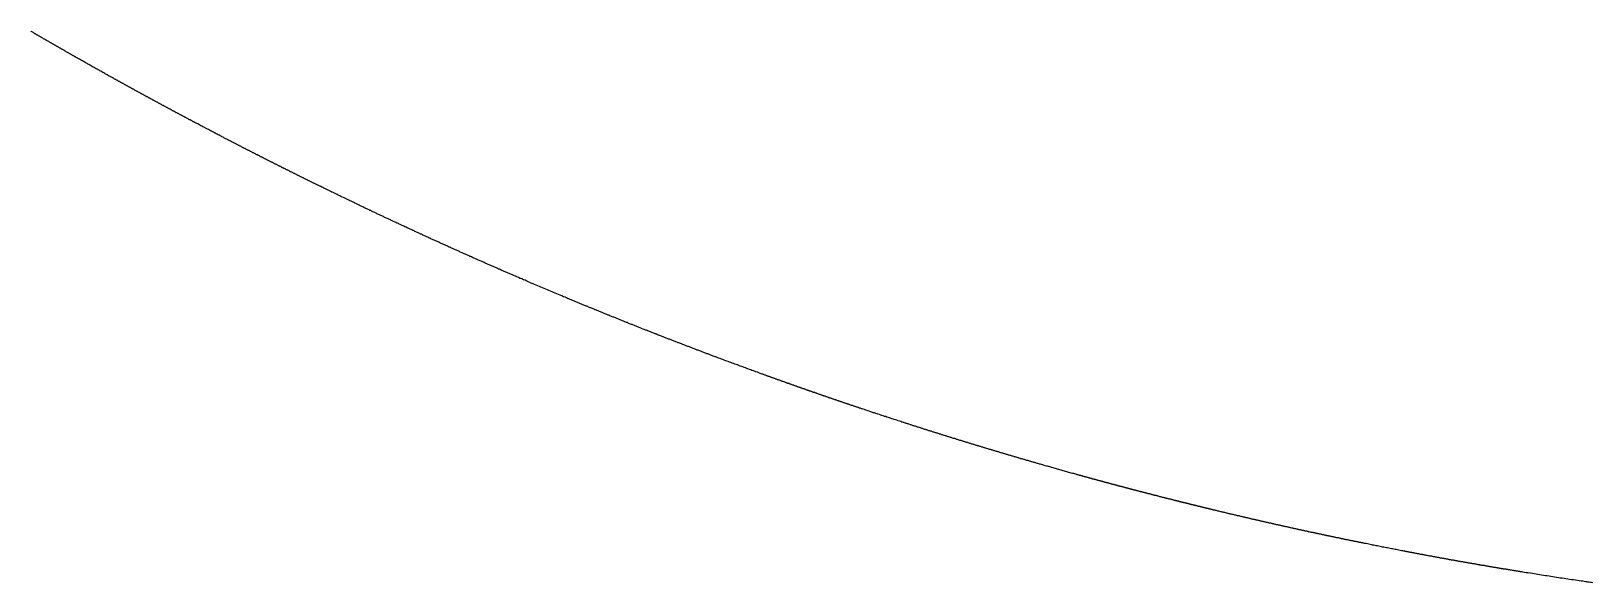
# Model space of a CAD drawing. Header units: millimetres. Extents: x 0 to 2438, y 0 to 1219.
# Drawn here: x 208.22 to 218.44, y 423.66 to 427.27 of the extents above; entities that cross this region are included whole.
import ezdxf

# ---------------------------------------------------------------- set-up
doc = ezdxf.new("R2010")
doc.units = ezdxf.units.MM
doc.layers.add('CUT_AIRCRAFT', color=7, linetype='Continuous')

msp = doc.modelspace()

# ---------------------------------------------------------------- linework, layer by layer
at = {"layer": 'CUT_AIRCRAFT'}
msp.add_lwpolyline([(218.448, 423.664), (218.44, 423.665), (218.432, 423.666), (218.423, 423.668), (218.416, 423.669), (218.408, 423.67), (218.4, 423.671), (218.392, 423.672), (218.383, 423.674), (218.372, 423.675), (218.359, 423.677), (218.347, 423.679), (218.334, 423.681), (218.321, 423.683), (218.309, 423.684), (218.296, 423.686), (218.284, 423.688), (218.272, 423.69), (218.26, 423.692), (218.248, 423.694), (218.235, 423.695), (218.223, 423.697), (218.211, 423.699), (218.198, 423.701), (218.186, 423.703), (218.174, 423.705), (218.162, 423.707), (218.149, 423.709), (218.137, 423.71), (218.125, 423.712), (218.112, 423.714), (218.1, 423.716), (218.088, 423.718), (218.076, 423.72), (218.064, 423.722), (218.052, 423.724), (218.039, 423.726), (218.025, 423.728), (218.012, 423.73), (217.999, 423.732), (217.99, 423.734), (217.983, 423.735), (217.979, 423.735), (217.976, 423.736), (217.973, 423.736), (217.97, 423.737), (217.966, 423.738), (217.962, 423.738), (217.957, 423.739), (217.953, 423.74), (217.949, 423.74), (217.945, 423.741), (217.941, 423.742), (217.937, 423.742), (217.933, 423.743), (217.929, 423.744), (217.925, 423.744), (217.921, 423.745), (217.916, 423.746), (217.912, 423.746), (217.908, 423.747), (217.904, 423.748), (217.9, 423.748), (217.896, 423.749), (217.892, 423.75), (217.888, 423.75), (217.884, 423.751), (217.88, 423.752), (217.876, 423.752), (217.872, 423.753), (217.868, 423.754), (217.864, 423.754), (217.86, 423.755), (217.856, 423.756), (217.851, 423.756), (217.847, 423.757), (217.843, 423.758), (217.839, 423.758), (217.835, 423.759), (217.831, 423.76), (217.827, 423.76), (217.823, 423.761), (217.819, 423.762), (217.815, 423.762), (217.811, 423.763), (217.807, 423.764), (217.803, 423.764), (217.799, 423.765), (217.795, 423.766), (217.791, 423.767), (217.786, 423.767), (217.782, 423.768), (217.778, 423.769), (217.774, 423.769), (217.77, 423.77), (217.766, 423.771), (217.762, 423.771), (217.758, 423.772), (217.754, 423.773), (217.75, 423.773), (217.746, 423.774), (217.742, 423.775), (217.738, 423.776), (217.734, 423.776), (217.73, 423.777), (217.726, 423.778), (217.721, 423.778), (217.717, 423.779), (217.713, 423.78), (217.709, 423.78), (217.705, 423.781), (217.701, 423.782), (217.697, 423.782), (217.693, 423.783), (217.689, 423.784), (217.685, 423.785), (217.681, 423.785), (217.677, 423.786), (217.673, 423.787), (217.669, 423.787), (217.665, 423.788), (217.661, 423.789), (217.656, 423.79), (217.652, 423.79), (217.648, 423.791), (217.644, 423.792), (217.64, 423.792), (217.636, 423.793), (217.632, 423.794), (217.628, 423.794), (217.624, 423.795), (217.62, 423.796), (217.616, 423.797), (217.612, 423.797), (217.608, 423.798), (217.604, 423.799), (217.6, 423.799), (217.596, 423.8), (217.592, 423.801), (217.587, 423.802), (217.583, 423.802), (217.579, 423.803), (217.575, 423.804), (217.571, 423.804), (217.567, 423.805), (217.563, 423.806), (217.559, 423.807), (217.555, 423.807), (217.551, 423.808), (217.547, 423.809), (217.543, 423.81), (217.539, 423.81), (217.535, 423.811), (217.531, 423.812), (217.527, 423.812), (217.523, 423.813), (217.519, 423.814), (217.514, 423.815), (217.51, 423.815), (217.506, 423.816), (217.502, 423.817), (217.498, 423.818), (217.494, 423.818), (217.49, 423.819), (217.486, 423.82), (217.482, 423.82), (217.478, 423.821), (217.474, 423.822), (217.47, 423.823), (217.466, 423.823), (217.462, 423.824), (217.458, 423.825), (217.454, 423.826), (217.45, 423.826), (217.446, 423.827), (217.441, 423.828), (217.437, 423.829), (217.433, 423.829), (217.429, 423.83), (217.425, 423.831), (217.421, 423.832), (217.417, 423.832), (217.413, 423.833), (217.409, 423.834), (217.405, 423.834), (217.401, 423.835), (217.397, 423.836), (217.393, 423.837), (217.389, 423.837), (217.385, 423.838), (217.381, 423.839), (217.377, 423.84), (217.373, 423.84), (217.369, 423.841), (217.364, 423.842), (217.36, 423.843), (217.356, 423.843), (217.352, 423.844), (217.348, 423.845), (217.344, 423.846), (217.34, 423.846), (217.336, 423.847), (217.332, 423.848), (217.328, 423.849), (217.324, 423.85), (217.32, 423.85), (217.316, 423.851), (217.312, 423.852), (217.308, 423.853), (217.304, 423.853), (217.3, 423.854), (217.296, 423.855), (217.292, 423.856), (217.288, 423.856), (217.283, 423.857), (217.279, 423.858), (217.275, 423.859), (217.271, 423.859), (217.267, 423.86), (217.263, 423.861), (217.259, 423.862), (217.255, 423.862), (217.251, 423.863), (217.247, 423.864), (217.243, 423.865), (217.239, 423.866), (217.235, 423.866), (217.231, 423.867), (217.227, 423.868), (217.223, 423.869), (217.22, 423.869), (217.216, 423.87), (217.211, 423.871), (217.204, 423.872), (217.196, 423.874), (217.187, 423.876), (217.178, 423.877), (217.169, 423.879), (217.161, 423.881), (217.153, 423.882), (217.145, 423.884), (217.137, 423.885), (217.129, 423.887), (217.12, 423.888), (217.112, 423.89), (217.104, 423.892), (217.096, 423.893), (217.088, 423.895), (217.079, 423.896), (217.071, 423.898), (217.063, 423.9), (217.055, 423.901), (217.047, 423.903), (217.038, 423.905), (217.03, 423.906), (217.022, 423.908), (217.014, 423.909), (217.006, 423.911), (216.998, 423.913), (216.989, 423.914), (216.981, 423.916), (216.972, 423.918), (216.963, 423.92), (216.955, 423.921), (216.948, 423.923), (216.943, 423.924), (216.939, 423.925), (216.935, 423.925), (216.932, 423.926), (216.928, 423.927), (216.924, 423.928), (216.919, 423.928), (216.915, 423.929), (216.911, 423.93), (216.907, 423.931), (216.902, 423.932), (216.898, 423.933), (216.894, 423.934), (216.89, 423.934), (216.886, 423.935), (216.882, 423.936), (216.878, 423.937), (216.873, 423.938), (216.869, 423.939), (216.865, 423.939), (216.861, 423.94), (216.857, 423.941), (216.853, 423.942), (216.849, 423.943), (216.844, 423.944), (216.84, 423.945), (216.836, 423.945), (216.832, 423.946), (216.828, 423.947), (216.824, 423.948), (216.819, 423.949), (216.815, 423.95), (216.811, 423.951), (216.807, 423.951), (216.803, 423.952), (216.799, 423.953), (216.795, 423.954), (216.79, 423.955), (216.786, 423.956), (216.782, 423.957), (216.778, 423.957), (216.774, 423.958), (216.77, 423.959), (216.766, 423.96), (216.761, 423.961), (216.757, 423.962), (216.753, 423.963), (216.749, 423.964), (216.745, 423.964), (216.741, 423.965), (216.737, 423.966), (216.732, 423.967), (216.728, 423.968), (216.724, 423.969), (216.72, 423.97), (216.716, 423.971), (216.712, 423.971), (216.707, 423.972), (216.703, 423.973), (216.699, 423.974), (216.695, 423.975), (216.691, 423.976), (216.687, 423.977), (216.683, 423.978), (216.678, 423.978), (216.674, 423.979), (216.67, 423.98), (216.666, 423.981), (216.662, 423.982), (216.658, 423.983), (216.654, 423.984), (216.649, 423.985), (216.645, 423.986), (216.641, 423.986), (216.637, 423.987), (216.633, 423.988), (216.629, 423.989), (216.625, 423.99), (216.62, 423.991), (216.616, 423.992), (216.612, 423.993), (216.608, 423.994), (216.604, 423.994), (216.6, 423.995), (216.596, 423.996), (216.591, 423.997), (216.587, 423.998), (216.583, 423.999), (216.579, 424), (216.575, 424.001), (216.571, 424.002), (216.567, 424.002), (216.562, 424.003), (216.558, 424.004), (216.554, 424.005), (216.55, 424.006), (216.546, 424.007), (216.542, 424.008), (216.538, 424.009), (216.533, 424.01), (216.529, 424.011), (216.525, 424.011), (216.521, 424.012), (216.517, 424.013), (216.513, 424.014), (216.509, 424.015), (216.504, 424.016), (216.5, 424.017), (216.496, 424.018), (216.492, 424.019), (216.488, 424.02), (216.484, 424.021), (216.48, 424.021), (216.476, 424.022), (216.471, 424.023), (216.467, 424.024), (216.463, 424.025), (216.459, 424.026), (216.455, 424.027), (216.451, 424.028), (216.447, 424.029), (216.442, 424.03), (216.438, 424.031), (216.434, 424.032), (216.43, 424.032), (216.426, 424.033), (216.422, 424.034), (216.418, 424.035), (216.413, 424.036), (216.409, 424.037), (216.405, 424.038), (216.401, 424.039), (216.397, 424.04), (216.393, 424.041), (216.389, 424.042), (216.385, 424.043), (216.38, 424.044), (216.376, 424.044), (216.372, 424.045), (216.368, 424.046), (216.364, 424.047), (216.36, 424.048), (216.356, 424.049), (216.351, 424.05), (216.347, 424.051), (216.343, 424.052), (216.339, 424.053), (216.335, 424.054), (216.331, 424.055), (216.327, 424.056), (216.322, 424.057), (216.318, 424.058), (216.314, 424.058), (216.31, 424.059), (216.306, 424.06), (216.302, 424.061), (216.298, 424.062), (216.294, 424.063), (216.289, 424.064), (216.285, 424.065), (216.281, 424.066), (216.277, 424.067), (216.273, 424.068), (216.269, 424.069), (216.265, 424.07), (216.261, 424.071), (216.256, 424.072), (216.252, 424.073), (216.248, 424.074), (216.244, 424.074), (216.24, 424.075), (216.236, 424.076), (216.232, 424.077), (216.227, 424.078), (216.223, 424.079), (216.219, 424.08), (216.215, 424.081), (216.211, 424.082), (216.207, 424.083), (216.203, 424.084), (216.199, 424.085), (216.194, 424.086), (216.19, 424.087), (216.186, 424.088), (216.182, 424.089), (216.178, 424.09), (216.174, 424.091), (216.17, 424.092), (216.166, 424.093), (216.162, 424.093), (216.158, 424.094), (216.153, 424.096), (216.148, 424.097), (216.143, 424.098), (216.137, 424.099), (216.131, 424.101), (216.126, 424.102), (216.12, 424.103), (216.115, 424.105), (216.109, 424.106), (216.104, 424.107), (216.098, 424.108), (216.093, 424.11), (216.087, 424.111), (216.082, 424.112), (216.076, 424.114), (216.071, 424.115), (216.065, 424.116), (216.06, 424.117), (216.054, 424.119), (216.049, 424.12), (216.043, 424.121), (216.038, 424.123), (216.032, 424.124), (216.027, 424.125), (216.021, 424.127), (216.016, 424.128), (216.011, 424.129), (216.005, 424.13), (215.999, 424.132), (215.993, 424.133), (215.987, 424.135), (215.982, 424.136), (215.977, 424.137), (215.975, 424.138), (215.973, 424.138), (215.973, 424.138), (215.972, 424.138), (215.971, 424.139), (215.97, 424.139), (215.968, 424.139), (215.966, 424.14), (215.965, 424.14), (215.964, 424.14), (215.962, 424.141), (215.961, 424.141), (215.96, 424.141), (215.958, 424.142), (215.957, 424.142), (215.955, 424.142), (215.954, 424.143), (215.953, 424.143), (215.951, 424.143), (215.95, 424.144), (215.949, 424.144), (215.947, 424.144), (215.946, 424.145), (215.945, 424.145), (215.943, 424.145), (215.942, 424.146), (215.94, 424.146), (215.939, 424.146), (215.938, 424.147), (215.936, 424.147), (215.935, 424.147), (215.934, 424.148), (215.932, 424.148), (215.931, 424.148), (215.929, 424.149), (215.928, 424.149), (215.927, 424.149), (215.925, 424.15), (215.924, 424.15), (215.923, 424.15), (215.921, 424.151), (215.92, 424.151), (215.918, 424.151), (215.917, 424.152), (215.916, 424.152), (215.914, 424.152), (215.913, 424.153), (215.912, 424.153), (215.91, 424.153), (215.909, 424.154), (215.908, 424.154), (215.906, 424.154), (215.905, 424.155), (215.903, 424.155), (215.902, 424.155), (215.901, 424.156), (215.899, 424.156), (215.898, 424.156), (215.897, 424.157), (215.895, 424.157), (215.894, 424.157), (215.892, 424.158), (215.891, 424.158), (215.89, 424.158), (215.888, 424.159), (215.887, 424.159), (215.886, 424.159), (215.884, 424.16), (215.883, 424.16), (215.882, 424.16), (215.88, 424.161), (215.879, 424.161), (215.877, 424.161), (215.876, 424.162), (215.875, 424.162), (215.873, 424.162), (215.872, 424.163), (215.871, 424.163), (215.869, 424.163), (215.868, 424.164), (215.867, 424.164), (215.865, 424.164), (215.864, 424.165), (215.862, 424.165), (215.861, 424.165), (215.86, 424.166), (215.858, 424.166), (215.857, 424.166), (215.856, 424.167), (215.854, 424.167), (215.853, 424.167), (215.851, 424.168), (215.85, 424.168), (215.849, 424.168), (215.847, 424.169), (215.846, 424.169), (215.845, 424.169), (215.843, 424.17), (215.842, 424.17), (215.841, 424.17), (215.839, 424.171), (215.838, 424.171), (215.836, 424.171), (215.835, 424.172), (215.834, 424.172), (215.832, 424.172), (215.831, 424.173), (215.83, 424.173), (215.828, 424.173), (215.827, 424.174), (215.825, 424.174), (215.824, 424.174), (215.823, 424.175), (215.821, 424.175), (215.82, 424.175), (215.819, 424.176), (215.817, 424.176), (215.816, 424.176), (215.815, 424.177), (215.813, 424.177), (215.812, 424.177), (215.81, 424.178), (215.809, 424.178), (215.808, 424.178), (215.806, 424.179), (215.805, 424.179), (215.804, 424.18), (215.802, 424.18), (215.801, 424.18), (215.799, 424.181), (215.798, 424.181), (215.797, 424.181), (215.795, 424.182), (215.794, 424.182), (215.793, 424.182), (215.791, 424.183), (215.79, 424.183), (215.789, 424.183), (215.787, 424.184), (215.786, 424.184), (215.784, 424.184), (215.783, 424.185), (215.782, 424.185), (215.78, 424.185), (215.779, 424.186), (215.778, 424.186), (215.776, 424.186), (215.775, 424.187), (215.774, 424.187), (215.772, 424.187), (215.771, 424.188), (215.769, 424.188), (215.768, 424.188), (215.767, 424.189), (215.765, 424.189), (215.764, 424.189), (215.763, 424.19), (215.761, 424.19), (215.76, 424.19), (215.758, 424.191), (215.757, 424.191), (215.756, 424.191), (215.754, 424.192), (215.753, 424.192), (215.752, 424.192), (215.75, 424.193), (215.749, 424.193), (215.748, 424.193), (215.746, 424.194), (215.745, 424.194), (215.743, 424.194), (215.742, 424.195), (215.741, 424.195), (215.739, 424.195), (215.738, 424.196), (215.737, 424.196), (215.735, 424.197), (215.734, 424.197), (215.733, 424.197), (215.731, 424.198), (215.73, 424.198), (215.728, 424.198), (215.727, 424.199), (215.726, 424.199), (215.724, 424.199), (215.723, 424.2), (215.721, 424.2), (215.72, 424.2), (215.719, 424.2), (215.718, 424.201), (215.717, 424.201), (215.715, 424.202), (215.712, 424.202), (215.707, 424.203), (215.703, 424.205), (215.698, 424.206), (215.694, 424.207), (215.69, 424.208), (215.686, 424.209), (215.682, 424.21), (215.678, 424.211), (215.674, 424.212), (215.67, 424.213), (215.666, 424.214), (215.662, 424.215), (215.657, 424.216), (215.653, 424.217), (215.649, 424.218), (215.645, 424.219), (215.641, 424.22), (215.637, 424.221), (215.633, 424.222), (215.629, 424.223), (215.625, 424.224), (215.621, 424.225), (215.617, 424.226), (215.613, 424.227), (215.608, 424.229), (215.604, 424.23), (215.6, 424.231), (215.596, 424.232), (215.592, 424.233), (215.588, 424.234), (215.584, 424.235), (215.581, 424.236), (215.578, 424.236), (215.575, 424.237), (215.573, 424.238), (215.57, 424.238), (215.568, 424.239), (215.565, 424.24), (215.562, 424.24), (215.559, 424.241), (215.557, 424.242), (215.554, 424.243), (215.551, 424.243), (215.548, 424.244), (215.546, 424.245), (215.543, 424.245), (215.54, 424.246), (215.538, 424.247), (215.535, 424.247), (215.532, 424.248), (215.529, 424.249), (215.527, 424.25), (215.524, 424.25), (215.521, 424.251), (215.518, 424.252), (215.516, 424.252), (215.513, 424.253), (215.51, 424.254), (215.508, 424.254), (215.505, 424.255), (215.502, 424.256), (215.499, 424.257), (215.497, 424.257), (215.494, 424.258), (215.491, 424.259), (215.489, 424.259), (215.486, 424.26), (215.483, 424.261), (215.48, 424.262), (215.478, 424.262), (215.475, 424.263), (215.472, 424.264), (215.47, 424.264), (215.467, 424.265), (215.464, 424.266), (215.461, 424.266), (215.459, 424.267), (215.456, 424.268), (215.453, 424.269), (215.45, 424.269), (215.448, 424.27), (215.445, 424.271), (215.442, 424.271), (215.44, 424.272), (215.437, 424.273), (215.434, 424.274), (215.431, 424.274), (215.429, 424.275), (215.426, 424.276), (215.423, 424.276), (215.421, 424.277), (215.418, 424.278), (215.415, 424.279), (215.412, 424.279), (215.41, 424.28), (215.407, 424.281), (215.404, 424.281), (215.402, 424.282), (215.399, 424.283), (215.396, 424.284), (215.393, 424.284), (215.391, 424.285), (215.388, 424.286), (215.385, 424.286), (215.382, 424.287), (215.38, 424.288), (215.377, 424.289), (215.374, 424.289), (215.372, 424.29), (215.369, 424.291), (215.366, 424.292), (215.363, 424.292), (215.361, 424.293), (215.358, 424.294), (215.355, 424.294), (215.353, 424.295), (215.35, 424.296), (215.347, 424.297), (215.344, 424.297), (215.342, 424.298), (215.339, 424.299), (215.336, 424.299), (215.334, 424.3), (215.331, 424.301), (215.328, 424.302), (215.325, 424.302), (215.323, 424.303), (215.32, 424.304), (215.317, 424.305), (215.315, 424.305), (215.312, 424.306), (215.309, 424.307), (215.306, 424.307), (215.304, 424.308), (215.301, 424.309), (215.298, 424.31), (215.296, 424.31), (215.293, 424.311), (215.29, 424.312), (215.287, 424.313), (215.285, 424.313), (215.282, 424.314), (215.279, 424.315), (215.277, 424.315), (215.274, 424.316), (215.271, 424.317), (215.268, 424.318), (215.266, 424.318), (215.263, 424.319), (215.26, 424.32), (215.258, 424.321), (215.255, 424.321), (215.252, 424.322), (215.249, 424.323), (215.247, 424.323), (215.244, 424.324), (215.241, 424.325), (215.239, 424.326), (215.236, 424.326), (215.233, 424.327), (215.23, 424.328), (215.228, 424.329), (215.225, 424.329), (215.222, 424.33), (215.22, 424.331), (215.217, 424.332), (215.214, 424.332), (215.211, 424.333), (215.209, 424.334), (215.206, 424.334), (215.203, 424.335), (215.201, 424.336), (215.198, 424.337), (215.195, 424.337), (215.192, 424.338), (215.19, 424.339), (215.187, 424.34), (215.184, 424.34), (215.182, 424.341), (215.179, 424.342), (215.176, 424.343), (215.173, 424.343), (215.171, 424.344), (215.168, 424.345), (215.165, 424.346), (215.163, 424.346), (215.16, 424.347), (215.157, 424.348), (215.154, 424.349), (215.152, 424.349), (215.149, 424.35), (215.146, 424.351), (215.144, 424.351), (215.141, 424.352), (215.138, 424.353), (215.135, 424.354), (215.133, 424.354), (215.13, 424.355), (215.127, 424.356), (215.125, 424.357), (215.122, 424.357), (215.119, 424.358), (215.116, 424.359), (215.114, 424.36), (215.111, 424.36), (215.108, 424.361), (215.106, 424.362), (215.103, 424.363), (215.1, 424.363), (215.097, 424.364), (215.095, 424.365), (215.092, 424.366), (215.089, 424.366), (215.087, 424.367), (215.084, 424.368), (215.081, 424.369), (215.078, 424.37), (215.075, 424.37), (215.073, 424.371), (215.071, 424.371), (215.069, 424.372), (215.066, 424.373), (215.062, 424.374), (215.056, 424.376), (215.049, 424.378), (215.041, 424.38), (215.032, 424.382), (215.025, 424.384), (215.017, 424.386), (215.01, 424.388), (215.003, 424.39), (214.995, 424.393), (214.988, 424.395), (214.98, 424.397), (214.973, 424.399), (214.965, 424.401), (214.958, 424.403), (214.951, 424.405), (214.943, 424.407), (214.936, 424.409), (214.928, 424.411), (214.921, 424.413), (214.913, 424.416), (214.906, 424.418), (214.899, 424.42), (214.891, 424.422), (214.884, 424.424), (214.876, 424.426), (214.869, 424.428), (214.862, 424.43), (214.854, 424.432), (214.846, 424.435), (214.838, 424.437), (214.831, 424.439), (214.824, 424.441), (214.819, 424.443), (214.814, 424.444), (214.81, 424.445), (214.805, 424.446), (214.801, 424.448), (214.796, 424.449), (214.791, 424.45), (214.787, 424.452), (214.782, 424.453), (214.777, 424.455), (214.772, 424.456), (214.768, 424.457), (214.763, 424.459), (214.758, 424.46), (214.754, 424.461), (214.749, 424.463), (214.744, 424.464), (214.739, 424.465), (214.735, 424.467), (214.73, 424.468), (214.725, 424.47), (214.721, 424.471), (214.716, 424.472), (214.711, 424.474), (214.706, 424.475), (214.702, 424.476), (214.697, 424.478), (214.692, 424.479), (214.688, 424.481), (214.683, 424.482), (214.678, 424.483), (214.673, 424.485), (214.669, 424.486), (214.664, 424.487), (214.659, 424.489), (214.655, 424.49), (214.65, 424.492), (214.645, 424.493), (214.64, 424.494), (214.636, 424.496), (214.631, 424.497), (214.626, 424.499), (214.622, 424.5), (214.617, 424.501), (214.612, 424.503), (214.607, 424.504), (214.603, 424.506), (214.598, 424.507), (214.593, 424.508), (214.589, 424.51), (214.584, 424.511), (214.579, 424.513), (214.574, 424.514), (214.57, 424.515), (214.565, 424.517), (214.56, 424.518), (214.556, 424.52), (214.551, 424.521), (214.546, 424.522), (214.542, 424.524), (214.537, 424.525), (214.532, 424.527), (214.527, 424.528), (214.523, 424.529), (214.518, 424.531), (214.513, 424.532), (214.509, 424.534), (214.504, 424.535), (214.499, 424.536), (214.494, 424.538), (214.49, 424.539), (214.485, 424.541), (214.48, 424.542), (214.476, 424.543), (214.471, 424.545), (214.466, 424.546), (214.462, 424.548), (214.457, 424.549), (214.452, 424.551), (214.447, 424.552), (214.443, 424.553), (214.438, 424.555), (214.433, 424.556), (214.429, 424.558), (214.424, 424.559), (214.419, 424.56), (214.415, 424.562), (214.41, 424.563), (214.405, 424.565), (214.4, 424.566), (214.396, 424.568), (214.391, 424.569), (214.386, 424.57), (214.382, 424.572), (214.377, 424.573), (214.372, 424.575), (214.368, 424.576), (214.363, 424.578), (214.358, 424.579), (214.353, 424.581), (214.349, 424.582), (214.344, 424.583), (214.339, 424.585), (214.335, 424.586), (214.33, 424.588), (214.325, 424.589), (214.321, 424.591), (214.316, 424.592), (214.311, 424.594), (214.306, 424.595), (214.302, 424.596), (214.297, 424.598), (214.292, 424.599), (214.288, 424.601), (214.283, 424.602), (214.278, 424.604), (214.274, 424.605), (214.269, 424.607), (214.264, 424.608), (214.26, 424.609), (214.255, 424.611), (214.25, 424.612), (214.245, 424.614), (214.241, 424.615), (214.236, 424.617), (214.231, 424.618), (214.227, 424.62), (214.222, 424.621), (214.217, 424.623), (214.213, 424.624), (214.208, 424.625), (214.203, 424.627), (214.199, 424.628), (214.194, 424.63), (214.189, 424.631), (214.185, 424.633), (214.18, 424.634), (214.175, 424.636), (214.17, 424.637), (214.166, 424.639), (214.161, 424.64), (214.156, 424.642), (214.152, 424.643), (214.147, 424.645), (214.142, 424.646), (214.138, 424.648), (214.133, 424.649), (214.128, 424.65), (214.124, 424.652), (214.119, 424.653), (214.114, 424.655), (214.11, 424.656), (214.105, 424.658), (214.1, 424.659), (214.096, 424.661), (214.091, 424.662), (214.086, 424.664), (214.081, 424.665), (214.077, 424.667), (214.072, 424.668), (214.067, 424.67), (214.063, 424.671), (214.058, 424.673), (214.053, 424.674), (214.049, 424.676), (214.044, 424.677), (214.039, 424.679), (214.035, 424.68), (214.03, 424.682), (214.025, 424.683), (214.021, 424.685), (214.016, 424.686), (214.011, 424.688), (214.007, 424.689), (214.002, 424.691), (213.997, 424.692), (213.993, 424.694), (213.988, 424.695), (213.983, 424.697), (213.979, 424.698), (213.974, 424.7), (213.969, 424.701), (213.965, 424.703), (213.96, 424.704), (213.955, 424.706), (213.95, 424.707), (213.946, 424.709), (213.941, 424.71), (213.937, 424.712), (213.933, 424.713), (213.928, 424.714), (213.922, 424.716), (213.915, 424.719), (213.907, 424.721), (213.899, 424.724), (213.89, 424.727), (213.881, 424.73), (213.873, 424.732), (213.865, 424.735), (213.857, 424.737), (213.849, 424.74), (213.841, 424.743), (213.833, 424.745), (213.825, 424.748), (213.817, 424.751), (213.809, 424.753), (213.8, 424.756), (213.792, 424.759), (213.784, 424.761), (213.776, 424.764), (213.768, 424.767), (213.76, 424.769), (213.752, 424.772), (213.743, 424.775), (213.735, 424.777), (213.727, 424.78), (213.719, 424.783), (213.712, 424.785), (213.703, 424.788), (213.695, 424.791), (213.686, 424.794), (213.677, 424.797), (213.669, 424.8), (213.662, 424.802), (213.658, 424.803), (213.654, 424.805), (213.651, 424.806), (213.649, 424.806), (213.646, 424.807), (213.642, 424.809), (213.638, 424.81), (213.635, 424.811), (213.631, 424.812), (213.628, 424.813), (213.624, 424.815), (213.621, 424.816), (213.618, 424.817), (213.614, 424.818), (213.611, 424.819), (213.607, 424.82), (213.604, 424.821), (213.6, 424.823), (213.597, 424.824), (213.593, 424.825), (213.59, 424.826), (213.586, 424.827), (213.583, 424.828), (213.58, 424.83), (213.576, 424.831), (213.573, 424.832), (213.569, 424.833), (213.566, 424.834), (213.562, 424.835), (213.559, 424.837), (213.555, 424.838), (213.552, 424.839), (213.549, 424.84), (213.545, 424.841), (213.542, 424.842), (213.538, 424.844), (213.535, 424.845), (213.531, 424.846), (213.528, 424.847), (213.524, 424.848), (213.521, 424.85), (213.518, 424.851), (213.514, 424.852), (213.511, 424.853), (213.507, 424.854), (213.504, 424.855), (213.5, 424.857), (213.497, 424.858), (213.493, 424.859), (213.49, 424.86), (213.486, 424.861), (213.483, 424.862), (213.48, 424.864), (213.476, 424.865), (213.473, 424.866), (213.469, 424.867), (213.466, 424.868), (213.462, 424.87), (213.459, 424.871), (213.455, 424.872), (213.452, 424.873), (213.449, 424.874), (213.445, 424.875), (213.442, 424.877), (213.438, 424.878), (213.435, 424.879), (213.431, 424.88), (213.428, 424.881), (213.424, 424.883), (213.421, 424.884), (213.418, 424.885), (213.414, 424.886), (213.411, 424.887), (213.407, 424.888), (213.404, 424.89), (213.4, 424.891), (213.397, 424.892), (213.393, 424.893), (213.39, 424.894), (213.387, 424.896), (213.383, 424.897), (213.38, 424.898), (213.376, 424.899), (213.373, 424.9), (213.369, 424.902), (213.366, 424.903), (213.363, 424.904), (213.359, 424.905), (213.356, 424.906), (213.352, 424.908), (213.349, 424.909), (213.345, 424.91), (213.342, 424.911), (213.338, 424.912), (213.335, 424.914), (213.332, 424.915), (213.328, 424.916), (213.325, 424.917), (213.321, 424.918), (213.318, 424.919), (213.314, 424.921), (213.311, 424.922), (213.307, 424.923), (213.304, 424.924), (213.301, 424.925), (213.297, 424.927), (213.294, 424.928), (213.29, 424.929), (213.287, 424.93), (213.283, 424.932), (213.28, 424.933), (213.277, 424.934), (213.273, 424.935), (213.27, 424.936), (213.266, 424.938), (213.263, 424.939), (213.259, 424.94), (213.256, 424.941), (213.252, 424.942), (213.249, 424.944), (213.246, 424.945), (213.242, 424.946), (213.239, 424.947), (213.235, 424.948), (213.232, 424.95), (213.228, 424.951), (213.225, 424.952), (213.222, 424.953), (213.218, 424.954), (213.215, 424.956), (213.211, 424.957), (213.208, 424.958), (213.204, 424.959), (213.201, 424.961), (213.198, 424.962), (213.194, 424.963), (213.191, 424.964), (213.187, 424.965), (213.184, 424.967), (213.18, 424.968), (213.177, 424.969), (213.173, 424.97), (213.17, 424.971), (213.167, 424.973), (213.163, 424.974), (213.16, 424.975), (213.156, 424.976), (213.153, 424.978), (213.149, 424.979), (213.146, 424.98), (213.143, 424.981), (213.139, 424.982), (213.136, 424.984), (213.132, 424.985), (213.129, 424.986), (213.125, 424.987), (213.122, 424.989), (213.119, 424.99), (213.115, 424.991), (213.112, 424.992), (213.108, 424.993), (213.105, 424.995), (213.101, 424.996), (213.098, 424.997), (213.095, 424.998), (213.091, 425), (213.088, 425.001), (213.084, 425.002), (213.081, 425.003), (213.077, 425.005), (213.074, 425.006), (213.071, 425.007), (213.067, 425.008), (213.064, 425.009), (213.06, 425.011), (213.057, 425.012), (213.053, 425.013), (213.05, 425.014), (213.047, 425.016), (213.043, 425.017), (213.04, 425.018), (213.036, 425.019), (213.033, 425.021), (213.029, 425.022), (213.026, 425.023), (213.022, 425.024), (213.019, 425.026), (213.016, 425.027), (213.013, 425.028), (213.011, 425.029), (213.007, 425.03), (213.002, 425.032), (212.995, 425.034), (212.986, 425.037), (212.977, 425.041), (212.967, 425.044), (212.958, 425.048), (212.95, 425.051), (212.941, 425.054), (212.933, 425.057), (212.924, 425.06), (212.915, 425.063), (212.907, 425.066), (212.898, 425.07), (212.889, 425.073), (212.881, 425.076), (212.872, 425.079), (212.863, 425.082), (212.855, 425.086), (212.846, 425.089), (212.837, 425.092), (212.829, 425.095), (212.82, 425.098), (212.811, 425.102), (212.803, 425.105), (212.794, 425.108), (212.785, 425.111), (212.777, 425.114), (212.768, 425.117), (212.759, 425.121), (212.75, 425.124), (212.741, 425.128), (212.732, 425.131), (212.725, 425.134), (212.718, 425.136), (212.713, 425.138), (212.708, 425.14), (212.704, 425.142), (212.699, 425.143), (212.694, 425.145), (212.688, 425.147), (212.683, 425.149), (212.677, 425.151), (212.672, 425.153), (212.667, 425.155), (212.662, 425.157), (212.657, 425.159), (212.651, 425.161), (212.646, 425.163), (212.641, 425.165), (212.636, 425.167), (212.63, 425.169), (212.625, 425.171), (212.62, 425.173), (212.615, 425.175), (212.61, 425.177), (212.604, 425.179), (212.599, 425.181), (212.594, 425.183), (212.589, 425.185), (212.583, 425.187), (212.578, 425.189), (212.573, 425.191), (212.568, 425.193), (212.562, 425.195), (212.557, 425.197), (212.552, 425.199), (212.547, 425.201), (212.542, 425.203), (212.536, 425.205), (212.531, 425.207), (212.526, 425.209), (212.521, 425.211), (212.515, 425.213), (212.51, 425.215), (212.505, 425.217), (212.5, 425.219), (212.495, 425.221), (212.489, 425.223), (212.484, 425.225), (212.479, 425.227), (212.474, 425.229), (212.468, 425.231), (212.463, 425.233), (212.458, 425.235), (212.453, 425.237), (212.448, 425.239), (212.442, 425.241), (212.437, 425.243), (212.432, 425.245), (212.427, 425.247), (212.421, 425.249), (212.416, 425.251), (212.411, 425.253), (212.406, 425.255), (212.401, 425.257), (212.395, 425.259), (212.39, 425.261), (212.385, 425.263), (212.38, 425.265), (212.375, 425.267), (212.369, 425.269), (212.364, 425.271), (212.359, 425.273), (212.354, 425.275), (212.348, 425.277), (212.343, 425.279), (212.338, 425.281), (212.333, 425.283), (212.328, 425.285), (212.322, 425.287), (212.317, 425.289), (212.312, 425.292), (212.307, 425.294), (212.302, 425.296), (212.296, 425.298), (212.291, 425.3), (212.286, 425.302), (212.281, 425.304), (212.276, 425.306), (212.27, 425.308), (212.265, 425.31), (212.26, 425.312), (212.255, 425.314), (212.25, 425.316), (212.244, 425.318), (212.239, 425.32), (212.234, 425.322), (212.229, 425.324), (212.223, 425.326), (212.218, 425.328), (212.213, 425.33), (212.208, 425.332), (212.203, 425.335), (212.197, 425.337), (212.192, 425.339), (212.187, 425.341), (212.182, 425.343), (212.177, 425.345), (212.171, 425.347), (212.166, 425.349), (212.161, 425.351), (212.156, 425.353), (212.151, 425.355), (212.145, 425.357), (212.14, 425.359), (212.135, 425.361), (212.13, 425.363), (212.125, 425.366), (212.12, 425.368), (212.114, 425.37), (212.109, 425.372), (212.104, 425.374), (212.099, 425.376), (212.094, 425.378), (212.088, 425.38), (212.083, 425.382), (212.078, 425.384), (212.073, 425.386), (212.068, 425.388), (212.062, 425.391), (212.057, 425.393), (212.052, 425.395), (212.047, 425.397), (212.042, 425.399), (212.036, 425.401), (212.031, 425.403), (212.026, 425.405), (212.021, 425.407), (212.016, 425.409), (212.011, 425.411), (212.005, 425.414), (212, 425.416), (211.995, 425.418), (211.99, 425.42), (211.985, 425.422), (211.979, 425.424), (211.974, 425.426), (211.969, 425.428), (211.964, 425.43), (211.959, 425.432), (211.954, 425.435), (211.948, 425.437), (211.943, 425.439), (211.938, 425.441), (211.933, 425.443), (211.928, 425.445), (211.922, 425.447), (211.917, 425.449), (211.912, 425.451), (211.907, 425.454), (211.902, 425.456), (211.897, 425.458), (211.891, 425.46), (211.886, 425.462), (211.881, 425.464), (211.876, 425.466), (211.871, 425.468), (211.865, 425.471), (211.86, 425.473), (211.855, 425.475), (211.85, 425.477), (211.845, 425.479), (211.84, 425.481), (211.834, 425.483), (211.829, 425.485), (211.824, 425.488), (211.819, 425.49), (211.814, 425.492), (211.809, 425.494), (211.803, 425.496), (211.798, 425.498), (211.793, 425.5), (211.788, 425.502), (211.783, 425.505), (211.778, 425.507), (211.773, 425.509), (211.767, 425.511), (211.762, 425.513), (211.756, 425.516), (211.751, 425.518), (211.747, 425.52), (211.742, 425.521), (211.738, 425.523), (211.733, 425.525), (211.726, 425.528), (211.717, 425.532), (211.707, 425.536), (211.696, 425.541), (211.684, 425.546), (211.673, 425.55), (211.663, 425.555), (211.653, 425.559), (211.642, 425.563), (211.632, 425.567), (211.622, 425.572), (211.611, 425.576), (211.601, 425.581), (211.59, 425.585), (211.58, 425.59), (211.569, 425.594), (211.559, 425.598), (211.549, 425.603), (211.538, 425.607), (211.528, 425.612), (211.517, 425.616), (211.507, 425.621), (211.496, 425.625), (211.486, 425.629), (211.476, 425.634), (211.466, 425.638), (211.455, 425.643), (211.445, 425.647), (211.434, 425.652), (211.423, 425.656), (211.412, 425.661), (211.401, 425.666), (211.393, 425.67), (211.386, 425.672), (211.38, 425.675), (211.376, 425.677), (211.372, 425.679), (211.367, 425.681), (211.362, 425.683), (211.356, 425.685), (211.351, 425.688), (211.345, 425.69), (211.34, 425.692), (211.335, 425.695), (211.33, 425.697), (211.324, 425.699), (211.319, 425.701), (211.314, 425.704), (211.309, 425.706), (211.303, 425.708), (211.298, 425.71), (211.293, 425.713), (211.288, 425.715), (211.282, 425.717), (211.277, 425.72), (211.272, 425.722), (211.267, 425.724), (211.261, 425.727), (211.256, 425.729), (211.251, 425.731), (211.246, 425.733), (211.24, 425.736), (211.235, 425.738), (211.23, 425.74), (211.225, 425.743), (211.219, 425.745), (211.214, 425.747), (211.209, 425.749), (211.204, 425.752), (211.199, 425.754), (211.193, 425.756), (211.188, 425.759), (211.183, 425.761), (211.178, 425.763), (211.172, 425.766), (211.167, 425.768), (211.162, 425.77), (211.157, 425.773), (211.151, 425.775), (211.146, 425.777), (211.141, 425.779), (211.136, 425.782), (211.13, 425.784), (211.125, 425.786), (211.12, 425.789), (211.115, 425.791), (211.11, 425.793), (211.104, 425.796), (211.099, 425.798), (211.094, 425.8), (211.089, 425.803), (211.083, 425.805), (211.078, 425.807), (211.073, 425.81), (211.068, 425.812), (211.063, 425.814), (211.057, 425.817), (211.052, 425.819), (211.047, 425.821), (211.042, 425.824), (211.036, 425.826), (211.031, 425.828), (211.026, 425.831), (211.021, 425.833), (211.016, 425.835), (211.01, 425.838), (211.005, 425.84), (211, 425.842), (210.995, 425.845), (210.989, 425.847), (210.984, 425.849), (210.979, 425.852), (210.974, 425.854), (210.969, 425.856), (210.963, 425.859), (210.958, 425.861), (210.953, 425.863), (210.948, 425.866), (210.942, 425.868), (210.937, 425.871), (210.932, 425.873), (210.927, 425.875), (210.922, 425.878), (210.916, 425.88), (210.911, 425.882), (210.906, 425.885), (210.901, 425.887), (210.896, 425.889), (210.89, 425.892), (210.885, 425.894), (210.88, 425.897), (210.875, 425.899), (210.869, 425.901), (210.864, 425.904), (210.859, 425.906), (210.854, 425.908), (210.849, 425.911), (210.843, 425.913), (210.838, 425.915), (210.833, 425.918), (210.828, 425.92), (210.823, 425.923), (210.817, 425.925), (210.812, 425.927), (210.807, 425.93), (210.802, 425.932), (210.797, 425.934), (210.791, 425.937), (210.786, 425.939), (210.781, 425.942), (210.776, 425.944), (210.771, 425.946), (210.765, 425.949), (210.76, 425.951), (210.755, 425.954), (210.75, 425.956), (210.745, 425.958), (210.739, 425.961), (210.734, 425.963), (210.729, 425.966), (210.724, 425.968), (210.719, 425.97), (210.713, 425.973), (210.708, 425.975), (210.703, 425.978), (210.698, 425.98), (210.693, 425.982), (210.687, 425.985), (210.682, 425.987), (210.677, 425.99), (210.672, 425.992), (210.667, 425.994), (210.662, 425.997), (210.656, 425.999), (210.651, 426.002), (210.646, 426.004), (210.641, 426.006), (210.636, 426.009), (210.63, 426.011), (210.625, 426.014), (210.62, 426.016), (210.615, 426.018), (210.61, 426.021), (210.604, 426.023), (210.599, 426.026), (210.594, 426.028), (210.589, 426.031), (210.584, 426.033), (210.579, 426.035), (210.573, 426.038), (210.568, 426.04), (210.563, 426.043), (210.558, 426.045), (210.553, 426.048), (210.547, 426.05), (210.542, 426.052), (210.537, 426.055), (210.532, 426.057), (210.527, 426.06), (210.522, 426.062), (210.516, 426.065), (210.511, 426.067), (210.506, 426.069), (210.501, 426.072), (210.496, 426.074), (210.491, 426.077), (210.485, 426.079), (210.48, 426.082), (210.475, 426.084), (210.47, 426.087), (210.465, 426.089), (210.459, 426.091), (210.454, 426.094), (210.449, 426.096), (210.444, 426.099), (210.439, 426.101), (210.434, 426.104), (210.428, 426.106), (210.423, 426.109), (210.418, 426.111), (210.413, 426.114), (210.408, 426.116), (210.404, 426.118), (210.398, 426.12), (210.392, 426.123), (210.385, 426.127), (210.376, 426.131), (210.368, 426.135), (210.359, 426.139), (210.35, 426.144), (210.341, 426.148), (210.333, 426.152), (210.325, 426.156), (210.316, 426.16), (210.308, 426.164), (210.3, 426.168), (210.291, 426.172), (210.283, 426.176), (210.274, 426.18), (210.266, 426.184), (210.257, 426.188), (210.249, 426.192), (210.241, 426.196), (210.232, 426.2), (210.224, 426.204), (210.215, 426.208), (210.207, 426.213), (210.198, 426.217), (210.19, 426.221), (210.182, 426.225), (210.174, 426.229), (210.165, 426.233), (210.157, 426.237), (210.147, 426.242), (210.138, 426.246), (210.13, 426.25), (210.123, 426.253), (210.118, 426.256), (210.115, 426.257), (210.112, 426.259), (210.11, 426.26), (210.107, 426.261), (210.104, 426.263), (210.1, 426.264), (210.097, 426.266), (210.094, 426.268), (210.09, 426.269), (210.087, 426.271), (210.084, 426.273), (210.081, 426.274), (210.077, 426.276), (210.074, 426.277), (210.071, 426.279), (210.068, 426.28), (210.064, 426.282), (210.061, 426.284), (210.058, 426.285), (210.055, 426.287), (210.051, 426.288), (210.048, 426.29), (210.045, 426.292), (210.042, 426.293), (210.038, 426.295), (210.035, 426.296), (210.032, 426.298), (210.029, 426.3), (210.025, 426.301), (210.022, 426.303), (210.019, 426.305), (210.016, 426.306), (210.012, 426.308), (210.009, 426.309), (210.006, 426.311), (210.003, 426.313), (209.999, 426.314), (209.996, 426.316), (209.993, 426.317), (209.99, 426.319), (209.987, 426.321), (209.983, 426.322), (209.98, 426.324), (209.977, 426.325), (209.974, 426.327), (209.97, 426.329), (209.967, 426.33), (209.964, 426.332), (209.961, 426.333), (209.957, 426.335), (209.954, 426.337), (209.951, 426.338), (209.948, 426.34), (209.944, 426.342), (209.941, 426.343), (209.938, 426.345), (209.935, 426.346), (209.931, 426.348), (209.928, 426.35), (209.925, 426.351), (209.922, 426.353), (209.918, 426.354), (209.915, 426.356), (209.912, 426.358), (209.909, 426.359), (209.905, 426.361), (209.902, 426.363), (209.899, 426.364), (209.896, 426.366), (209.892, 426.367), (209.889, 426.369), (209.886, 426.371), (209.883, 426.372), (209.879, 426.374), (209.876, 426.375), (209.873, 426.377), (209.87, 426.379), (209.867, 426.38), (209.863, 426.382), (209.86, 426.384), (209.857, 426.385), (209.854, 426.387), (209.85, 426.388), (209.847, 426.39), (209.844, 426.392), (209.841, 426.393), (209.837, 426.395), (209.834, 426.397), (209.831, 426.398), (209.828, 426.4), (209.824, 426.401), (209.821, 426.403), (209.818, 426.405), (209.815, 426.406), (209.811, 426.408), (209.808, 426.41), (209.805, 426.411), (209.802, 426.413), (209.799, 426.415), (209.795, 426.416), (209.792, 426.418), (209.789, 426.419), (209.786, 426.421), (209.782, 426.423), (209.779, 426.424), (209.776, 426.426), (209.773, 426.428), (209.769, 426.429), (209.766, 426.431), (209.763, 426.432), (209.76, 426.434), (209.757, 426.436), (209.753, 426.437), (209.75, 426.439), (209.747, 426.441), (209.744, 426.442), (209.74, 426.444), (209.737, 426.446), (209.734, 426.447), (209.731, 426.449), (209.727, 426.451), (209.724, 426.452), (209.721, 426.454), (209.718, 426.455), (209.715, 426.457), (209.711, 426.459), (209.708, 426.46), (209.705, 426.462), (209.702, 426.464), (209.698, 426.465), (209.695, 426.467), (209.692, 426.469), (209.689, 426.47), (209.685, 426.472), (209.682, 426.474), (209.679, 426.475), (209.676, 426.477), (209.673, 426.478), (209.669, 426.48), (209.666, 426.482), (209.663, 426.483), (209.66, 426.485), (209.656, 426.487), (209.653, 426.488), (209.65, 426.49), (209.647, 426.492), (209.644, 426.493), (209.64, 426.495), (209.637, 426.497), (209.634, 426.498), (209.631, 426.5), (209.627, 426.502), (209.624, 426.503), (209.621, 426.505), (209.618, 426.506), (209.614, 426.508), (209.611, 426.51), (209.608, 426.511), (209.605, 426.513), (209.602, 426.515), (209.598, 426.516), (209.595, 426.518), (209.592, 426.52), (209.589, 426.521), (209.586, 426.523), (209.582, 426.525), (209.579, 426.526), (209.576, 426.528), (209.573, 426.53), (209.569, 426.531), (209.566, 426.533), (209.563, 426.535), (209.56, 426.536), (209.557, 426.538), (209.553, 426.54), (209.55, 426.541), (209.547, 426.543), (209.544, 426.545), (209.54, 426.546), (209.537, 426.548), (209.534, 426.55), (209.531, 426.551), (209.528, 426.553), (209.524, 426.555), (209.521, 426.556), (209.518, 426.558), (209.515, 426.56), (209.512, 426.561), (209.509, 426.562), (209.506, 426.564), (209.502, 426.566), (209.496, 426.569), (209.49, 426.572), (209.483, 426.576), (209.477, 426.579), (209.47, 426.583), (209.464, 426.586), (209.458, 426.589), (209.451, 426.592), (209.445, 426.596), (209.439, 426.599), (209.433, 426.602), (209.426, 426.606), (209.42, 426.609), (209.414, 426.612), (209.407, 426.615), (209.401, 426.619), (209.395, 426.622), (209.388, 426.625), (209.382, 426.629), (209.376, 426.632), (209.37, 426.635), (209.363, 426.639), (209.357, 426.642), (209.351, 426.645), (209.345, 426.648), (209.338, 426.652), (209.332, 426.655), (209.326, 426.658), (209.319, 426.662), (209.312, 426.666), (209.306, 426.669), (209.3, 426.672), (209.296, 426.674), (209.293, 426.675), (209.291, 426.677), (209.288, 426.678), (209.285, 426.68), (209.282, 426.681), (209.279, 426.683), (209.276, 426.685), (209.273, 426.686), (209.27, 426.688), (209.267, 426.69), (209.264, 426.691), (209.261, 426.693), (209.257, 426.694), (209.254, 426.696), (209.251, 426.698), (209.248, 426.699), (209.245, 426.701), (209.242, 426.703), (209.239, 426.704), (209.236, 426.706), (209.233, 426.708), (209.23, 426.709), (209.227, 426.711), (209.224, 426.712), (209.221, 426.714), (209.217, 426.716), (209.214, 426.717), (209.211, 426.719), (209.208, 426.721), (209.205, 426.722), (209.202, 426.724), (209.199, 426.726), (209.196, 426.727), (209.193, 426.729), (209.19, 426.73), (209.187, 426.732), (209.184, 426.734), (209.181, 426.735), (209.178, 426.737), (209.174, 426.739), (209.171, 426.74), (209.168, 426.742), (209.165, 426.744), (209.162, 426.745), (209.159, 426.747), (209.156, 426.748), (209.153, 426.75), (209.15, 426.752), (209.147, 426.753), (209.144, 426.755), (209.141, 426.757), (209.138, 426.758), (209.135, 426.76), (209.132, 426.762), (209.128, 426.763), (209.125, 426.765), (209.122, 426.767), (209.119, 426.768), (209.116, 426.77), (209.113, 426.772), (209.11, 426.773), (209.107, 426.775), (209.104, 426.776), (209.101, 426.778), (209.098, 426.78), (209.095, 426.781), (209.092, 426.783), (209.089, 426.785), (209.086, 426.786), (209.083, 426.788), (209.079, 426.79), (209.076, 426.791), (209.073, 426.793), (209.07, 426.795), (209.067, 426.796), (209.064, 426.798), (209.061, 426.8), (209.058, 426.801), (209.055, 426.803), (209.052, 426.805), (209.049, 426.806), (209.046, 426.808), (209.043, 426.809), (209.04, 426.811), (209.037, 426.813), (209.034, 426.814), (209.03, 426.816), (209.027, 426.818), (209.024, 426.819), (209.021, 426.821), (209.018, 426.823), (209.015, 426.824), (209.012, 426.826), (209.009, 426.828), (209.006, 426.829), (209.003, 426.831), (209, 426.833), (208.997, 426.834), (208.994, 426.836), (208.991, 426.838), (208.988, 426.839), (208.985, 426.841), (208.982, 426.843), (208.978, 426.844), (208.975, 426.846), (208.972, 426.848), (208.969, 426.849), (208.966, 426.851), (208.963, 426.853), (208.96, 426.854), (208.957, 426.856), (208.954, 426.858), (208.951, 426.859), (208.948, 426.861), (208.945, 426.863), (208.942, 426.864), (208.939, 426.866), (208.936, 426.868), (208.933, 426.869), (208.93, 426.871), (208.927, 426.873), (208.923, 426.874), (208.92, 426.876), (208.917, 426.878), (208.914, 426.879), (208.911, 426.881), (208.908, 426.883), (208.905, 426.884), (208.902, 426.886), (208.899, 426.888), (208.896, 426.889), (208.893, 426.891), (208.89, 426.893), (208.887, 426.894), (208.884, 426.896), (208.881, 426.898), (208.878, 426.899), (208.875, 426.901), (208.872, 426.903), (208.869, 426.904), (208.866, 426.906), (208.862, 426.908), (208.859, 426.909), (208.856, 426.911), (208.853, 426.913), (208.85, 426.915), (208.847, 426.916), (208.844, 426.918), (208.841, 426.92), (208.838, 426.921), (208.835, 426.923), (208.832, 426.925), (208.829, 426.926), (208.826, 426.928), (208.823, 426.93), (208.82, 426.931), (208.817, 426.933), (208.814, 426.935), (208.811, 426.936), (208.808, 426.938), (208.805, 426.94), (208.802, 426.941), (208.798, 426.943), (208.795, 426.945), (208.792, 426.946), (208.789, 426.948), (208.786, 426.95), (208.783, 426.952), (208.78, 426.953), (208.777, 426.955), (208.774, 426.957), (208.771, 426.958), (208.768, 426.96), (208.765, 426.962), (208.762, 426.963), (208.759, 426.965), (208.756, 426.967), (208.753, 426.968), (208.75, 426.97), (208.747, 426.972), (208.744, 426.973), (208.741, 426.975), (208.738, 426.977), (208.734, 426.979), (208.731, 426.98), (208.728, 426.982), (208.725, 426.984), (208.723, 426.985), (208.72, 426.987), (208.717, 426.988), (208.713, 426.99), (208.708, 426.993), (208.702, 426.997), (208.696, 427), (208.689, 427.004), (208.683, 427.008), (208.677, 427.011), (208.671, 427.014), (208.665, 427.018), (208.659, 427.021), (208.653, 427.024), (208.647, 427.028), (208.64, 427.031), (208.634, 427.035), (208.628, 427.038), (208.622, 427.041), (208.616, 427.045), (208.61, 427.048), (208.604, 427.052), (208.598, 427.055), (208.592, 427.058), (208.586, 427.062), (208.58, 427.065), (208.574, 427.069), (208.568, 427.072), (208.562, 427.075), (208.556, 427.079), (208.55, 427.082), (208.543, 427.086), (208.537, 427.09), (208.53, 427.093), (208.524, 427.097), (208.519, 427.1), (208.515, 427.102), (208.512, 427.104), (208.51, 427.105), (208.507, 427.106), (208.504, 427.108), (208.501, 427.11), (208.498, 427.112), (208.495, 427.113), (208.492, 427.115), (208.489, 427.117), (208.486, 427.118), (208.483, 427.12), (208.48, 427.122), (208.477, 427.124), (208.474, 427.125), (208.471, 427.127), (208.468, 427.129), (208.465, 427.131), (208.462, 427.132), (208.459, 427.134), (208.456, 427.136), (208.453, 427.137), (208.45, 427.139), (208.447, 427.141), (208.444, 427.143), (208.441, 427.144), (208.438, 427.146), (208.435, 427.148), (208.432, 427.149), (208.429, 427.151), (208.426, 427.153), (208.423, 427.155), (208.42, 427.156), (208.417, 427.158), (208.414, 427.16), (208.411, 427.162), (208.408, 427.163), (208.405, 427.165), (208.402, 427.167), (208.399, 427.168), (208.395, 427.17), (208.392, 427.172), (208.389, 427.174), (208.386, 427.175), (208.383, 427.177), (208.38, 427.179), (208.377, 427.181), (208.374, 427.182), (208.371, 427.184), (208.368, 427.186), (208.365, 427.188), (208.362, 427.189), (208.359, 427.191), (208.356, 427.193), (208.353, 427.194), (208.35, 427.196), (208.347, 427.198), (208.344, 427.2), (208.341, 427.201), (208.338, 427.203), (208.335, 427.205), (208.332, 427.207), (208.329, 427.208), (208.326, 427.21), (208.323, 427.212), (208.32, 427.214), (208.317, 427.215), (208.314, 427.217), (208.311, 427.219), (208.308, 427.221), (208.305, 427.222), (208.302, 427.224), (208.299, 427.226), (208.296, 427.228), (208.293, 427.229), (208.29, 427.231), (208.287, 427.233), (208.284, 427.234), (208.281, 427.236), (208.278, 427.238), (208.275, 427.24), (208.272, 427.241), (208.269, 427.243), (208.266, 427.245), (208.263, 427.247), (208.26, 427.248), (208.257, 427.25), (208.254, 427.252), (208.251, 427.254), (208.248, 427.255), (208.245, 427.257), (208.242, 427.259), (208.239, 427.261), (208.236, 427.262), (208.233, 427.264), (208.23, 427.266), (208.227, 427.268), (208.224, 427.269), (208.221, 427.271), (208.218, 427.273)], dxfattribs=at)

doc.saveas('drawing.dxf')
